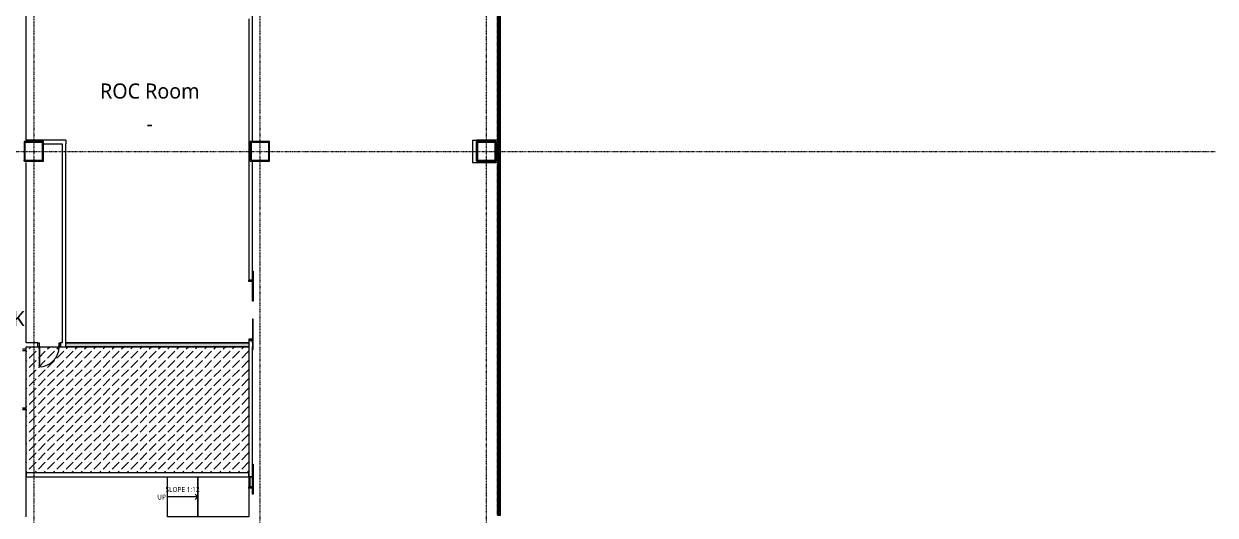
# Model space of a CAD drawing. Extents: x -32000 to 290600, y -96057 to 131250.
# Drawn here: x 243205 to 290600, y 30520 to 50075 of the extents above; entities that cross this region are included whole.
import ezdxf
from ezdxf.enums import TextEntityAlignment as Align

# ---------------------------------------------------------------- set-up
doc = ezdxf.new("R2010")
doc.units = 0
doc.linetypes.add('H12PL3$0$JJP_三點線', pattern=[0.9, 0.3, -0.15, 0, -0.15, 0, -0.15, 0, -0.15])
doc.linetypes.add('H12PL3$0$TAI_虛線', pattern=[5.644, 2.822, -2.822])
for name, color, linetype in [('H12PL3$0$A-OBJE-2D', 252, 'Continuous'), ('H12PL3$0$A-TEXT', 252, 'Continuous'), ('H12PL3$0$A-WALL-EX', 252, 'Continuous'), ('H12PL3$0$A-WALL-IN', 252, 'Continuous'), ('H12PL3$0$A-WALL-IN.200K', 252, 'Continuous'), ('H12PL3$0$A-WINDOW', 252, 'Continuous'), ('H12PL3$0$A-ZONE', 252, 'Continuous'), ('H12PL3$0$Door', 252, 'Continuous'), ('H12PL3$0$Hattch', 252, 'Continuous'), ('H12PL3$0$S-COL', 252, 'Continuous'), ('H12PL3$0$S-GRID', 252, 'Continuous')]:
    doc.layers.add(name, color=color, linetype=linetype)
doc.styles.add('H12PL3$0$Standard', font='', dxfattribs={"width": 0.8})
doc.styles.get('H12PL3$0$Standard').set_extended_font_data('Microsoft JhengHei')

# ---------------------------------------------------------------- blocks, each defined once
blk = doc.blocks.new('H12PL3')
at = {"layer": 'H12PL3$0$Hattch', "linetype": 'Continuous', "lineweight": 0}
h = blk.add_hatch(dxfattribs=at)
h.set_pattern_fill('虛線_0001', color=256, scale=10, style=0, pattern_type=2)
h.set_pattern_definition([(45, (0, 0), (-367.6955, 367.6955), [390, -130]), (45, (1e-13, 367.7), (-367.6955, 367.6955), [390, -130])])
h.paths.add_polyline_path([(252150, 32200), (243300, 32200), (243300, 37225), (252150, 37225)])
blk.add_hatch(color=256, dxfattribs=at).paths.add_polyline_path([(244875, 37375), (252150, 37375), (252150, 37225), (244875, 37225)])
at = {"layer": 'H12PL3$0$A-OBJE-2D', "lineweight": 0}
for q in [(250025, 31350), (250025, 31150)]:
    blk.add_line((250125, 31250), q, dxfattribs=at)
for points in [[(248925, 30450), (248925, 32050), (250125, 32050), (250125, 30450)], [(250125, 32050), (252150, 32050), (252150, 30450), (250125, 30450)]]:
    blk.add_lwpolyline(points, close=True, dxfattribs=at)
at = {"layer": 'H12PL3$0$A-OBJE-2D', "lineweight": 0, "flags": 128}
blk.add_lwpolyline([(250125, 31250), (248925, 31250)], dxfattribs=at)
at = {"layer": 'H12PL3$0$A-WALL-EX', "lineweight": 0, "flags": 128}
blk.add_lwpolyline([(262150, 30500), (262150, 90550)], dxfattribs=at)
blk.add_lwpolyline([(262150, 30500), (262150, 90550)], dxfattribs=at)
at = {"layer": 'H12PL3$0$A-WALL-IN', "lineweight": 0}
for p, q in [((252300, 39875), (252150, 39875)), ((252300, 37475), (252150, 37475)), ((243300, 37125), (243150, 37125)), ((243300, 37125), (243300, 37168)), ((243760, 37225), (243760, 37375)), ((244660, 37225), (244660, 37375)), ((243300, 34725), (243150, 34725)), ((243300, 34725), (243300, 34682)), ((252300, 31650), (252200, 31650))]:
    blk.add_line(p, q, dxfattribs=at)
at = {"layer": 'H12PL3$0$A-WALL-IN', "lineweight": 0, "flags": 128}
for points in [[(243300, 45450), (243300, 52425)], [(252300, 49350), (252300, 51325)], [(252150, 50275), (252150, 49350)], [(252150, 49350), (252150, 39875)], [(252300, 45350), (252300, 49350)], [(243215, 45385), (243215, 45350)], [(243950, 45385), (243215, 45385)], [(243215, 45350), (243215, 44650)], [(244875, 45450), (243300, 45450)], [(243985, 45385), (243950, 45385)], [(243950, 45300), (244725, 45300)], [(243985, 44650), (243985, 45385)], [(244725, 45300), (244725, 37375)], [(244875, 45450), (244875, 45300)], [(244875, 37375), (244875, 45300)], [(252215, 45385), (252215, 45350)], [(252950, 45385), (252215, 45385)], [(252215, 45350), (252215, 44650)], [(252985, 45385), (252950, 45385)], [(252985, 44650), (252985, 45385)], [(261050, 45450), (261215, 45450)], [(261050, 45450), (261050, 44550)], [(262050, 45450), (261215, 45450)], [(261215, 44615), (261215, 45385)], [(261215, 45385), (261985, 45385)], [(261215, 45385), (261215, 45350)], [(261950, 45385), (261215, 45385)], [(261215, 45350), (261215, 44650)], [(261985, 45385), (261950, 45385)], [(261985, 45385), (261985, 44615)], [(261985, 44650), (261985, 45385)], [(262050, 45450), (262050, 45385)], [(262050, 44550), (262050, 45385)], [(243215, 44615), (243215, 44650)], [(243215, 44615), (243985, 44615)], [(243985, 44615), (243985, 44650)], [(252215, 44615), (252215, 44650)], [(252215, 44615), (252985, 44615)], [(252300, 39875), (252300, 44650)], [(252985, 44615), (252985, 44650)], [(261215, 44615), (261215, 44650)], [(261985, 44615), (261215, 44615)], [(261215, 44615), (261985, 44615)], [(261985, 44615), (261985, 44650)], [(243300, 37375), (243300, 44550)], [(261050, 44550), (261215, 44550)], [(261215, 44550), (261985, 44550)], [(262050, 44550), (261985, 44550)], [(252150, 37475), (252150, 37375)], [(252300, 37375), (252300, 37475)], [(243760, 37375), (243300, 37375)], [(243300, 37125), (243300, 37225)], [(243300, 37225), (243760, 37225)], [(244725, 37375), (244660, 37375)], [(244660, 37225), (252150, 37225)], [(252150, 37375), (244875, 37375)], [(252150, 37225), (252150, 32050)], [(252300, 37375), (252300, 37225)], [(252300, 32050), (252300, 37225)], [(243300, 30450), (243300, 34725)], [(252150, 32050), (252300, 32050)], [(252300, 32050), (252200, 32050)], [(252200, 32050), (252200, 31650)], [(252300, 31650), (252300, 32050)]]:
    blk.add_lwpolyline(points, dxfattribs=at)
at = {"layer": 'H12PL3$0$A-WALL-IN.200K', "lineweight": 0, "flags": 128}
for points in [[(252150, 32200), (243300, 32200)], [(243300, 32200), (243300, 32050)], [(243300, 32050), (252150, 32050)], [(252150, 32050), (252150, 32200)]]:
    blk.add_lwpolyline(points, dxfattribs=at)
at = {"layer": 'H12PL3$0$A-WINDOW', "lineweight": 0}
for p, q in [((262060, 49530), (262060, 49470)), ((262130, 49530), (262060, 49530)), ((262130, 49470), (262060, 49470)), ((262130, 49530), (262130, 49470)), ((262060, 48030), (262060, 47970)), ((262130, 48030), (262060, 48030)), ((262130, 47970), (262060, 47970)), ((262130, 48030), (262130, 47970)), ((262060, 46530), (262060, 46470)), ((262130, 46530), (262060, 46530)), ((262130, 46470), (262060, 46470)), ((262130, 46530), (262130, 46470)), ((262060, 45030), (262060, 44970)), ((262130, 45030), (262060, 45030)), ((262130, 45030), (262130, 44970)), ((262130, 44970), (262060, 44970)), ((262060, 43530), (262060, 43470)), ((262130, 43530), (262060, 43530)), ((262130, 43470), (262060, 43470)), ((262130, 43530), (262130, 43470)), ((262060, 42030), (262060, 41970)), ((262130, 42030), (262060, 42030)), ((262130, 41970), (262060, 41970)), ((262130, 42030), (262130, 41970)), ((262060, 40530), (262060, 40470)), ((262130, 40530), (262060, 40530)), ((262130, 40470), (262060, 40470)), ((262130, 40530), (262130, 40470)), ((262060, 39030), (262060, 38970)), ((262130, 39030), (262060, 39030)), ((262130, 38970), (262060, 38970)), ((262130, 39030), (262130, 38970)), ((262060, 37530), (262060, 37470)), ((262130, 37530), (262060, 37530)), ((262130, 37470), (262060, 37470)), ((262130, 37530), (262130, 37470)), ((262060, 36030), (262060, 35970)), ((262130, 36030), (262060, 36030)), ((262130, 36030), (262130, 35970)), ((262130, 35970), (262060, 35970)), ((262060, 34530), (262060, 34470)), ((262130, 34530), (262060, 34530)), ((262130, 34470), (262060, 34470)), ((262130, 34530), (262130, 34470)), ((262060, 33030), (262060, 32970)), ((262130, 33030), (262060, 33030)), ((262130, 32970), (262060, 32970)), ((262130, 33030), (262130, 32970)), ((262060, 31530), (262060, 31470)), ((262130, 31530), (262060, 31530)), ((262130, 31470), (262060, 31470)), ((262130, 31530), (262130, 31470))]:
    blk.add_line(p, q, dxfattribs=at)
at = {"layer": 'H12PL3$0$A-WINDOW', "lineweight": 0, "flags": 128}
for points in [[(262140, 30520), (262140, 31500), (262140, 33000), (262140, 34500), (262140, 36000), (262140, 37500), (262140, 39000), (262140, 40500), (262140, 42000), (262140, 43500), (262140, 45000), (262140, 46500), (262140, 48000), (262140, 49500), (262140, 51000)], [(262150, 51000), (262150, 49500), (262150, 48000), (262150, 46500), (262150, 45000), (262150, 43500), (262150, 42000), (262150, 40500), (262150, 39000), (262150, 37500), (262150, 36000), (262150, 34500), (262150, 33000), (262150, 31500), (262150, 30520)], [(262050, 51000), (262050, 49500), (262050, 48000), (262050, 46500), (262050, 45000), (262050, 43500), (262050, 42000), (262050, 40500), (262050, 39000), (262050, 37500), (262050, 36000), (262050, 34500), (262050, 33000), (262050, 31500), (262050, 30520)], [(262120, 49530), (262120, 50970)], [(262120, 48030), (262120, 49470)], [(262120, 46530), (262120, 47970)], [(262120, 45030), (262120, 46470)], [(262120, 43530), (262120, 44970)], [(262120, 42030), (262120, 43470)], [(262120, 40530), (262120, 41970)], [(262120, 39030), (262120, 40470)], [(262120, 37530), (262120, 38970)], [(262120, 36030), (262120, 37470)], [(262120, 34530), (262120, 35970)], [(262120, 33030), (262120, 34470)], [(262120, 31530), (262120, 32970)], [(262120, 30520), (262120, 31470)], [(262120, 30520), (262050, 30520)], [(262120, 30520), (262140, 30520)], [(262150, 30520), (262140, 30520)]]:
    blk.add_lwpolyline(points, dxfattribs=at)
at = {"layer": 'H12PL3$0$A-WINDOW', "linetype": 'H12PL3$0$TAI_虛線', "lineweight": 0, "flags": 128}
for points in [[(262150, 30520), (262150, 31500), (262150, 33000), (262150, 34500), (262150, 36000), (262150, 37500), (262150, 39000), (262150, 40500), (262150, 42000), (262150, 43500), (262150, 45000), (262150, 46500), (262150, 48000), (262150, 49500), (262150, 51000), (262150, 52500), (262150, 54000), (262150, 55500), (262150, 57000), (262150, 58500), (262150, 60000), (262150, 61500), (262150, 63000), (262150, 64500), (262150, 66000), (262150, 67500), (262150, 69000), (262150, 70500), (262150, 72000), (262150, 73500), (262150, 75000), (262150, 76500), (262150, 78000), (262150, 79500), (262150, 81000), (262150, 82500), (262150, 84000), (262150, 85500), (262150, 87000), (262150, 88500), (262150, 90000), (262150, 90550)], [(262050, 30520), (262050, 31500), (262050, 33000), (262050, 34500), (262050, 36000), (262050, 37500), (262050, 39000), (262050, 40500), (262050, 42000), (262050, 43500), (262050, 45000), (262050, 46500), (262050, 48000), (262050, 49500), (262050, 51000), (262050, 52500), (262050, 54000), (262050, 55500), (262050, 57000), (262050, 58500), (262050, 60000), (262050, 61500), (262050, 63000), (262050, 64500), (262050, 66000), (262050, 67500), (262050, 69000), (262050, 70500), (262050, 72000), (262050, 73500), (262050, 75000), (262050, 76500), (262050, 78000), (262050, 79500), (262050, 81000), (262050, 82500), (262050, 84000), (262050, 85500), (262050, 87000), (262050, 88500), (262050, 90000), (262050, 90450)], [(262050, 30520), (262150, 30520)]]:
    blk.add_lwpolyline(points, dxfattribs=at)
at = {"layer": 'H12PL3$0$A-WINDOW', "lineweight": 0, "flags": 128}
for points in [[(262140, 49510), (262120, 49510), (262120, 50990), (262140, 50990)], [(262140, 48010), (262120, 48010), (262120, 49490), (262140, 49490)], [(262140, 46510), (262120, 46510), (262120, 47990), (262140, 47990)], [(262140, 45010), (262120, 45010), (262120, 46490), (262140, 46490)], [(262140, 43510), (262120, 43510), (262120, 44990), (262140, 44990)], [(262140, 42010), (262120, 42010), (262120, 43490), (262140, 43490)], [(262140, 40510), (262120, 40510), (262120, 41990), (262140, 41990)], [(262140, 39010), (262120, 39010), (262120, 40490), (262140, 40490)], [(262140, 37510), (262120, 37510), (262120, 38990), (262140, 38990)], [(262140, 36010), (262120, 36010), (262120, 37490), (262140, 37490)], [(262140, 34510), (262120, 34510), (262120, 35990), (262140, 35990)], [(262140, 33010), (262120, 33010), (262120, 34490), (262140, 34490)], [(262140, 31510), (262120, 31510), (262120, 32990), (262140, 32990)], [(262140, 30520), (262120, 30520), (262120, 31490), (262140, 31490)]]:
    blk.add_lwpolyline(points, close=True, dxfattribs=at)
at = {"layer": 'H12PL3$0$Door', "lineweight": 0}
for p, q in [((252150, 39825), (252150, 39875)), ((252150, 39875), (252300, 39875)), ((252300, 39825), (252150, 39825)), ((252300, 39035), (252300, 40235)), ((252300, 40235), (252330, 40235)), ((252300, 39875), (252300, 39825)), ((252330, 40235), (252330, 39035)), ((252330, 39035), (252300, 39035)), ((252300, 38315), (252300, 37115)), ((252330, 38315), (252300, 38315)), ((252330, 37115), (252330, 38315)), ((252300, 37525), (252150, 37525)), ((252150, 37525), (252150, 37475)), ((252150, 37475), (252300, 37475)), ((252300, 37475), (252300, 37525)), ((243300, 37125), (243150, 37125)), ((243300, 37125), (243150, 37125)), ((243300, 37125), (243150, 37125)), ((243150, 37075), (243300, 37075)), ((243300, 37125), (243300, 37168)), ((243300, 37125), (243300, 37168)), ((243300, 37075), (243300, 37125)), ((243760, 37225), (243760, 37375)), ((243760, 37375), (243810, 37375)), ((243810, 37225), (243760, 37225)), ((243810, 37375), (243810, 37225)), ((243810, 37225), (243810, 36425)), ((243840, 37225), (243810, 37225)), ((243840, 36425), (243840, 37225)), ((244610, 37225), (244610, 37375)), ((244610, 37375), (244660, 37375)), ((244660, 37225), (244610, 37225)), ((244660, 37375), (244660, 37225)), ((252300, 37115), (252330, 37115)), ((243810, 36425), (243840, 36425)), ((243300, 34775), (243150, 34775)), ((243150, 34725), (243300, 34725)), ((243300, 34725), (243150, 34725)), ((243300, 34725), (243150, 34725)), ((243300, 34725), (243300, 34775)), ((243300, 34725), (243300, 34682)), ((243300, 34725), (243300, 34682)), ((252300, 31350), (252300, 32550)), ((252300, 32550), (252330, 32550)), ((252330, 32550), (252330, 31350)), ((252150, 31600), (252150, 31650)), ((252150, 31650), (252300, 31650)), ((252300, 31600), (252150, 31600)), ((252300, 31650), (252300, 31600)), ((252330, 31350), (252300, 31350))]:
    blk.add_line(p, q, dxfattribs=at)
blk.add_arc((243810, 37225), 800, 270, 0, dxfattribs=at)
at = {"layer": 'H12PL3$0$Hattch', "lineweight": 0, "flags": 128}
for points in [[(252150, 32200), (243300, 32200), (243300, 37225), (252150, 37225)], [(244875, 37375), (252150, 37375), (252150, 37225), (244875, 37225)]]:
    blk.add_lwpolyline(points, close=True, dxfattribs=at)
at = {"layer": 'H12PL3$0$S-COL', "lineweight": 0, "flags": 128}
for points in [[(243250, 44650), (243950, 44650), (243950, 45350), (243250, 45350)], [(252250, 44650), (252950, 44650), (252950, 45350), (252250, 45350)], [(261250, 44650), (261950, 44650), (261950, 45350), (261250, 45350)]]:
    blk.add_lwpolyline(points, close=True, dxfattribs=at)
at = {"layer": 'H12PL3$0$S-GRID', "linetype": 'H12PL3$0$JJP_三點線', "lineweight": 0}
for p, q in [((243600, 128250), (243600, -28000)), ((252600, 128250), (252600, -28000)), ((261600, 128250), (261600, -28000)), ((-29000, 45000), (289600, 45000)), ((289600, 45000), (290600, 45000))]:
    blk.add_line(p, q, dxfattribs=at)
at = {"layer": 'H12PL3$0$A-TEXT', "linetype": 'Continuous', "lineweight": 0, "char_height": 200, "attachment_point": 1, "style": 'H12PL3$0$Standard'}
for s, insert in [('\\A1;UP', (248512.78, 31341.89)), ('\\A1;SLOPE 1:12', (248841.75, 31642.57))]:
    blk.add_mtext(s, dxfattribs=dict(at, insert=insert))
at = {"layer": 'H12PL3$0$A-ZONE', "style": 'H12PL3$0$Standard'}
for s, p in [('ROC Room', (248215.84, 47700.66)), ('-', (248215.84, 46403.37)), ('安全梯K', (241770, 38643.92))]:
    blk.add_text(s, height=600, dxfattribs=at).set_placement(p, align=Align.TOP_CENTER)

msp = doc.modelspace()

# ---------------------------------------------------------------- block references
msp.add_blockref('H12PL3', (0, 0))

doc.saveas('drawing.dxf')
